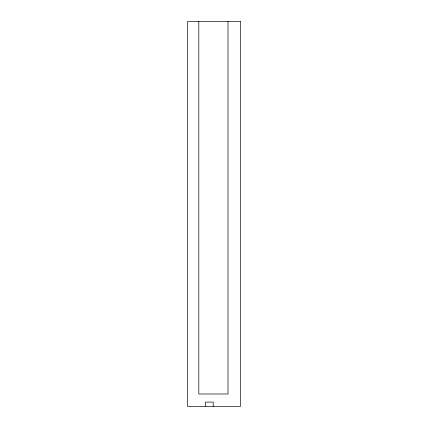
<?xml version="1.0" encoding="UTF-8"?>
<svg xmlns="http://www.w3.org/2000/svg" width="428" height="428" viewBox="0 0 428 428"><rect width="100%" height="100%" fill="white"/><g stroke="black" fill="none" stroke-linecap="round" stroke-linejoin="round"><path stroke-width="0.64" d="M228.001 21.4L228.001 393.979L198.822 393.979L198.822 21.4M213.23 406.6L213.23 402.09L205.376 402.09L205.376 406.6M240.311 21.4L187.689 21.4L187.689 406.6L240.311 406.6L240.311 21.4"/></g></svg>
